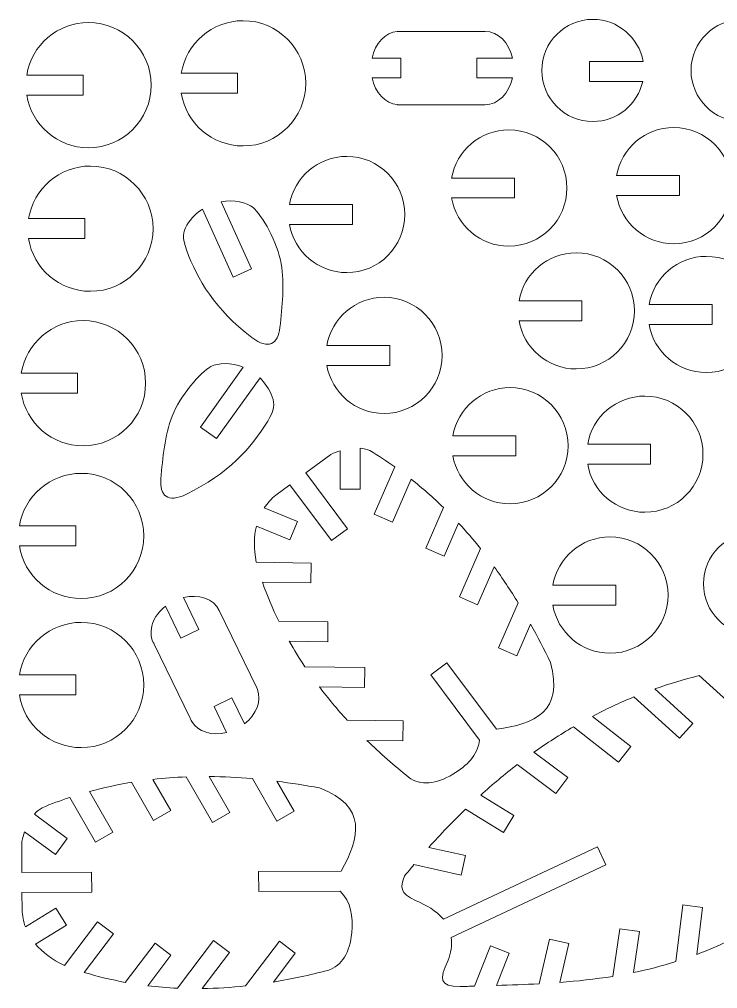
# Model space of a CAD drawing. Header units: centimetres. Extents: x -44 to 217, y -20 to 184.
# Drawn here: x 91.8 to 161.4, y 87.1 to 183.7 of the extents above; entities that cross this region are included whole.
import ezdxf

# ---------------------------------------------------------------- set-up
doc = ezdxf.new("R2010")
doc.units = ezdxf.units.CM
doc.header["$MEASUREMENT"] = 0
doc.layers.add('Layer 1', color=7, linetype='Continuous')

msp = doc.modelspace()

# ---------------------------------------------------------------- linework, layer by layer
at = {"layer": 'Layer 1', "lineweight": 9}
for points, knots in [([(153.96527, 179.54237), (153.53891, 181.92319), (151.45713, 183.73083), (148.95385, 183.73083), (148.95385, 183.73083), (146.14244, 183.73083), (143.86245, 181.45084), (143.86245, 178.63936), (143.86245, 178.63936), (143.86245, 175.82794), (146.14244, 173.54795), (148.95385, 173.54795)], [0.571428571, 0.571428571, 0.571428571, 0.571428571, 0.714285714, 0.714285714, 0.714285714, 0.714285714, 0.857142857, 0.857142857, 0.857142857, 0.857142857, 1, 1, 1, 1]), ([(168.8509, 179.54237), (168.42454, 181.92319), (166.34276, 183.73083), (163.83949, 183.73083), (163.83949, 183.73083), (161.02807, 183.73083), (158.74808, 181.45084), (158.74808, 178.63936), (158.74808, 178.63936), (158.74808, 175.82794), (161.02807, 173.54795), (163.83949, 173.54795)], [0.571428571, 0.571428571, 0.571428571, 0.571428571, 0.714285714, 0.714285714, 0.714285714, 0.714285714, 0.857142857, 0.857142857, 0.857142857, 0.857142857, 1, 1, 1, 1]), ([(92.50216, 178.18452), (92.98618, 181.15065), (95.56033, 183.41543), (98.66322, 183.41543), (98.66322, 183.41543), (102.11075, 183.41543), (104.90652, 180.61973), (104.90652, 177.17214), (104.90652, 177.17214), (104.90652, 173.72454), (102.11075, 170.92865), (98.66322, 170.92865)], [0.571428571, 0.571428571, 0.571428571, 0.571428571, 0.714285714, 0.714285714, 0.714285714, 0.714285714, 0.857142857, 0.857142857, 0.857142857, 0.857142857, 1, 1, 1, 1]), ([(107.91203, 178.36797), (108.39606, 181.3341), (110.97021, 183.59888), (114.0731, 183.59888), (114.0731, 183.59888), (117.52063, 183.59888), (120.31639, 180.80318), (120.31639, 177.35559), (120.31639, 177.35559), (120.31639, 173.90799), (117.52063, 171.1121), (114.0731, 171.1121)], [0.571428571, 0.571428571, 0.571428571, 0.571428571, 0.714285714, 0.714285714, 0.714285714, 0.714285714, 0.857142857, 0.857142857, 0.857142857, 0.857142857, 1, 1, 1, 1]), ([(140.93243, 179.87547), (140.59882, 181.41017), (139.51216, 182.53506), (138.22319, 182.53506), (138.22319, 182.53506), (138.1604, 182.53506), (138.09799, 182.53224), (138.03621, 182.52698)], [0.789473684, 0.789473684, 0.789473684, 0.789473684, 0.842105263, 0.842105263, 0.842105263, 0.842105263, 0.894736842, 0.894736842, 0.894736842, 0.894736842]), ([(140.57707, 161.12493), (143.77579, 161.12493), (146.36983, 163.71896), (146.36983, 166.91761), (146.36983, 166.91761), (146.36983, 170.11633), (143.77579, 172.71037), (140.57707, 172.71037), (140.57707, 172.71037), (137.71748, 172.71037), (135.3416, 170.63692), (134.86989, 167.91184)], [0, 0, 0, 0, 0.142857143, 0.142857143, 0.142857143, 0.142857143, 0.285714286, 0.285714286, 0.285714286, 0.285714286, 0.428571429, 0.428571429, 0.428571429, 0.428571429]), ([(157.02762, 161.36508), (160.22634, 161.36508), (162.82037, 163.95911), (162.82037, 167.15777), (162.82037, 167.15777), (162.82037, 170.35649), (160.22634, 172.95052), (157.02762, 172.95052), (157.02762, 172.95052), (154.16803, 172.95052), (151.79215, 170.87708), (151.32044, 168.15199)], [0, 0, 0, 0, 0.142857143, 0.142857143, 0.142857143, 0.142857143, 0.285714286, 0.285714286, 0.285714286, 0.285714286, 0.428571429, 0.428571429, 0.428571429, 0.428571429]), ([(124.40953, 158.48323), (127.60825, 158.48323), (130.20228, 161.07727), (130.20228, 164.27592), (130.20228, 164.27592), (130.20228, 167.47464), (127.60825, 170.06867), (124.40953, 170.06867), (124.40953, 170.06867), (121.54994, 170.06867), (119.17406, 167.99523), (118.70235, 165.27015)], [0, 0, 0, 0, 0.142857143, 0.142857143, 0.142857143, 0.142857143, 0.285714286, 0.285714286, 0.285714286, 0.285714286, 0.428571429, 0.428571429, 0.428571429, 0.428571429]), ([(92.68561, 163.87534), (93.16963, 166.84148), (95.74378, 169.10626), (98.84667, 169.10626), (98.84667, 169.10626), (102.2942, 169.10626), (105.08997, 166.31056), (105.08997, 162.86296), (105.08997, 162.86296), (105.08997, 159.41537), (102.2942, 156.61947), (98.84667, 156.61947)], [0.571428571, 0.571428571, 0.571428571, 0.571428571, 0.714285714, 0.714285714, 0.714285714, 0.714285714, 0.857142857, 0.857142857, 0.857142857, 0.857142857, 1, 1, 1, 1]), ([(147.30138, 148.87708), (150.5001, 148.87708), (153.09414, 151.47111), (153.09414, 154.66976), (153.09414, 154.66976), (153.09414, 157.86848), (150.5001, 160.46251), (147.30138, 160.46251), (147.30138, 160.46251), (144.4418, 160.46251), (142.06591, 158.38907), (141.5942, 155.66399)], [0, 0, 0, 0, 0.142857143, 0.142857143, 0.142857143, 0.142857143, 0.285714286, 0.285714286, 0.285714286, 0.285714286, 0.428571429, 0.428571429, 0.428571429, 0.428571429]), ([(160.2697, 148.51684), (163.46841, 148.51684), (166.06245, 151.11088), (166.06245, 154.30953), (166.06245, 154.30953), (166.06245, 157.50825), (163.46841, 160.10228), (160.2697, 160.10228), (160.2697, 160.10228), (157.41011, 160.10228), (155.03423, 158.02884), (154.56251, 155.30376)], [0, 0, 0, 0, 0.142857143, 0.142857143, 0.142857143, 0.142857143, 0.285714286, 0.285714286, 0.285714286, 0.285714286, 0.428571429, 0.428571429, 0.428571429, 0.428571429]), ([(128.13192, 144.43423), (131.33063, 144.43423), (133.92467, 147.02826), (133.92467, 150.22692), (133.92467, 150.22692), (133.92467, 153.42563), (131.33063, 156.01967), (128.13192, 156.01967), (128.13192, 156.01967), (125.27233, 156.01967), (122.89645, 153.94622), (122.42473, 151.22114)], [0, 0, 0, 0, 0.142857143, 0.142857143, 0.142857143, 0.142857143, 0.285714286, 0.285714286, 0.285714286, 0.285714286, 0.428571429, 0.428571429, 0.428571429, 0.428571429]), ([(91.9518, 148.46547), (92.43583, 151.4316), (95.00998, 153.69638), (98.11287, 153.69638), (98.11287, 153.69638), (101.5604, 153.69638), (104.35616, 150.90068), (104.35616, 147.45309), (104.35616, 147.45309), (104.35616, 144.00549), (101.5604, 141.2096), (98.11287, 141.2096)], [0.571428571, 0.571428571, 0.571428571, 0.571428571, 0.714285714, 0.714285714, 0.714285714, 0.714285714, 0.857142857, 0.857142857, 0.857142857, 0.857142857, 1, 1, 1, 1]), ([(140.69715, 135.42845), (143.89587, 135.42845), (146.4899, 138.02249), (146.4899, 141.22114), (146.4899, 141.22114), (146.4899, 144.41986), (143.89587, 147.01389), (140.69715, 147.01389), (140.69715, 147.01389), (137.83756, 147.01389), (135.46168, 144.94045), (134.98997, 142.21537)], [0, 0, 0, 0, 0.142857143, 0.142857143, 0.142857143, 0.142857143, 0.285714286, 0.285714286, 0.285714286, 0.285714286, 0.428571429, 0.428571429, 0.428571429, 0.428571429]), ([(154.14577, 134.58792), (157.34449, 134.58792), (159.93852, 137.18195), (159.93852, 140.3806), (159.93852, 140.3806), (159.93852, 143.57932), (157.34449, 146.17336), (154.14577, 146.17336), (154.14577, 146.17336), (151.28618, 146.17336), (148.9103, 144.09991), (148.43859, 141.37483)], [0, 0, 0, 0, 0.142857143, 0.142857143, 0.142857143, 0.142857143, 0.285714286, 0.285714286, 0.285714286, 0.285714286, 0.428571429, 0.428571429, 0.428571429, 0.428571429]), ([(91.76835, 133.23904), (92.25238, 136.20517), (94.82653, 138.46996), (97.92942, 138.46996), (97.92942, 138.46996), (101.37695, 138.46996), (104.17271, 135.67425), (104.17271, 132.22666), (104.17271, 132.22666), (104.17271, 128.77906), (101.37695, 125.98317), (97.92942, 125.98317)], [0.571428571, 0.571428571, 0.571428571, 0.571428571, 0.714285714, 0.714285714, 0.714285714, 0.714285714, 0.857142857, 0.857142857, 0.857142857, 0.857142857, 1, 1, 1, 1]), ([(170.08342, 128.36482), (169.65706, 130.74565), (167.57528, 132.55328), (165.07201, 132.55328), (165.07201, 132.55328), (162.26059, 132.55328), (159.9806, 130.27329), (159.9806, 127.46181), (159.9806, 127.46181), (159.9806, 124.65039), (162.26059, 122.3704), (165.07201, 122.3704)], [0.571428571, 0.571428571, 0.571428571, 0.571428571, 0.714285714, 0.714285714, 0.714285714, 0.714285714, 0.857142857, 0.857142857, 0.857142857, 0.857142857, 1, 1, 1, 1]), ([(150.66354, 120.53891), (153.86226, 120.53891), (156.45629, 123.13294), (156.45629, 126.3316), (156.45629, 126.3316), (156.45629, 129.53031), (153.86226, 132.12435), (150.66354, 132.12435), (150.66354, 132.12435), (147.80395, 132.12435), (145.42807, 130.05091), (144.95636, 127.32582)], [0, 0, 0, 0, 0.142857143, 0.142857143, 0.142857143, 0.142857143, 0.285714286, 0.285714286, 0.285714286, 0.285714286, 0.428571429, 0.428571429, 0.428571429, 0.428571429]), ([(91.76835, 118.37951), (92.25238, 121.34565), (94.82653, 123.61043), (97.92942, 123.61043), (97.92942, 123.61043), (101.37695, 123.61043), (104.17271, 120.81473), (104.17271, 117.36713), (104.17271, 117.36713), (104.17271, 113.91954), (101.37695, 111.12364), (97.92942, 111.12364)], [0.571428571, 0.571428571, 0.571428571, 0.571428571, 0.714285714, 0.714285714, 0.714285714, 0.714285714, 0.857142857, 0.857142857, 0.857142857, 0.857142857, 1, 1, 1, 1])]:
    msp.add_open_spline(points, degree=3, knots=knots, dxfattribs=at)
for points in [[(129.45591, 182.52685), (128.25033, 182.42345), (127.25206, 181.33468), (126.93474, 179.87547)], [(129.45725, 182.52698), (129.45725, 182.52698), (129.45591, 182.52698), (129.45591, 182.52698)], [(129.45591, 182.52698), (129.45591, 182.52698), (129.45591, 182.52685), (129.45591, 182.52685)], [(129.64398, 182.53506), (129.58118, 182.53506), (129.51902, 182.53224), (129.45725, 182.52698)], [(129.8307, 182.52698), (129.76893, 182.53224), (129.70677, 182.53506), (129.64398, 182.53506)], [(138.03621, 182.52698), (138.03621, 182.52698), (129.8307, 182.52698), (129.8307, 182.52698)], [(126.93474, 179.87547), (126.93474, 179.87547), (129.8162, 179.87547), (129.8162, 179.87547)], [(129.8162, 179.87547), (129.8162, 179.87547), (129.8162, 177.88702), (129.8162, 177.88702)], [(137.39568, 177.88702), (137.39568, 177.88702), (137.39568, 179.87547), (137.39568, 179.87547)], [(137.39568, 179.87547), (137.39568, 179.87547), (140.93243, 179.87547), (140.93243, 179.87547)], [(148.6255, 177.55392), (148.6255, 177.55392), (148.6255, 179.54237), (148.6255, 179.54237)], [(148.6255, 179.54237), (148.6255, 179.54237), (153.96527, 179.54237), (153.96527, 179.54237)], [(98.11845, 178.18452), (98.11845, 178.18452), (92.50216, 178.18452), (92.50216, 178.18452)], [(98.11845, 176.18439), (98.11845, 176.18439), (98.11845, 178.18452), (98.11845, 178.18452)], [(113.52833, 178.36797), (113.52833, 178.36797), (107.91203, 178.36797), (107.91203, 178.36797)], [(113.52833, 176.36784), (113.52833, 176.36784), (113.52833, 178.36797), (113.52833, 178.36797)], [(129.8162, 177.88702), (129.8162, 177.88702), (126.93487, 177.88702), (126.93487, 177.88702)], [(126.93487, 177.88702), (127.25231, 176.42794), (128.25052, 175.33929), (129.45591, 175.23589)], [(140.9323, 177.88702), (140.9323, 177.88702), (137.39568, 177.88702), (137.39568, 177.88702)], [(138.22319, 175.22749), (139.51203, 175.22749), (140.5985, 176.35251), (140.9323, 177.88702)], [(153.92884, 177.55392), (153.92884, 177.55392), (148.6255, 177.55392), (148.6255, 177.55392)], [(148.95385, 173.54795), (151.39279, 173.54795), (153.43134, 175.26386), (153.92884, 177.55392)], [(98.66322, 170.92865), (95.55167, 170.92865), (92.97162, 173.20594), (92.49805, 176.18439)], [(92.49805, 176.18439), (92.49805, 176.18439), (98.11845, 176.18439), (98.11845, 176.18439)], [(114.0731, 171.1121), (110.96155, 171.1121), (108.3815, 173.38939), (107.90793, 176.36784)], [(107.90793, 176.36784), (107.90793, 176.36784), (113.52833, 176.36784), (113.52833, 176.36784)], [(129.45591, 175.23589), (129.45591, 175.23589), (129.45591, 175.22749), (129.45591, 175.22749)], [(129.45591, 175.22749), (129.45591, 175.22749), (129.64398, 175.22749), (129.64398, 175.22749)], [(129.64398, 175.22749), (129.64398, 175.22749), (138.22319, 175.22749), (138.22319, 175.22749)], [(151.32044, 168.15199), (151.32044, 168.15199), (157.59452, 168.15199), (157.59452, 168.15199)], [(157.59452, 168.15199), (157.59452, 168.15199), (157.59452, 166.16354), (157.59452, 166.16354)], [(134.86989, 167.91184), (134.86989, 167.91184), (141.14398, 167.91184), (141.14398, 167.91184)], [(141.14398, 167.91184), (141.14398, 167.91184), (141.14398, 165.92339), (141.14398, 165.92339)], [(115.07149, 164.96758), (114.40639, 165.49452), (113.17092, 165.7756), (111.8831, 165.54597)], [(111.8831, 165.54597), (111.8831, 165.54597), (114.90325, 158.85828), (114.90325, 158.85828)], [(118.70235, 165.27015), (118.70235, 165.27015), (124.97643, 165.27015), (124.97643, 165.27015)], [(124.97643, 165.27015), (124.97643, 165.27015), (124.97643, 163.28169), (124.97643, 163.28169)], [(141.14398, 165.92339), (141.14398, 165.92339), (134.86983, 165.92339), (134.86983, 165.92339)], [(134.86983, 165.92339), (135.34135, 163.19824), (137.71742, 161.12493), (140.57707, 161.12493)], [(157.59452, 166.16354), (157.59452, 166.16354), (151.32037, 166.16354), (151.32037, 166.16354)], [(151.32037, 166.16354), (151.79189, 163.4384), (154.16797, 161.36508), (157.02762, 161.36508)], [(110.02948, 164.81915), (109.44616, 164.44096), (108.90851, 163.91588), (108.4738, 163.21377)], [(113.09099, 158.03981), (113.09099, 158.03981), (110.02948, 164.81915), (110.02948, 164.81915)], [(117.86925, 159.37207), (117.53134, 161.43294), (115.93782, 164.28124), (115.07149, 164.96758)], [(98.3019, 163.87534), (98.3019, 163.87534), (92.68561, 163.87534), (92.68561, 163.87534)], [(98.3019, 161.87522), (98.3019, 161.87522), (98.3019, 163.87534), (98.3019, 163.87534)], [(108.4738, 163.21377), (108.05405, 162.5357), (107.97855, 161.9899), (108.43205, 160.75007)], [(124.97643, 163.28169), (124.97643, 163.28169), (118.70228, 163.28169), (118.70228, 163.28169)], [(118.70228, 163.28169), (119.1738, 160.55655), (121.54988, 158.48323), (124.40953, 158.48323)], [(98.84667, 156.61947), (95.73512, 156.61947), (93.15507, 158.89677), (92.6815, 161.87522)], [(92.6815, 161.87522), (92.6815, 161.87522), (98.3019, 161.87522), (98.3019, 161.87522)], [(108.43205, 160.75007), (109.52409, 157.7647), (111.25103, 154.82954), (114.94622, 152.02275)], [(114.90325, 158.85828), (114.90325, 158.85828), (113.09099, 158.03981), (113.09099, 158.03981)], [(117.74398, 153.02493), (117.98862, 155.12685), (118.21158, 157.28387), (117.86925, 159.37207)], [(141.5942, 155.66399), (141.5942, 155.66399), (147.86829, 155.66399), (147.86829, 155.66399)], [(147.86829, 155.66399), (147.86829, 155.66399), (147.86829, 153.67554), (147.86829, 153.67554)], [(154.56251, 155.30376), (154.56251, 155.30376), (160.8366, 155.30376), (160.8366, 155.30376)], [(160.8366, 155.30376), (160.8366, 155.30376), (160.8366, 153.3153), (160.8366, 153.3153)], [(147.86829, 153.67554), (147.86829, 153.67554), (141.59414, 153.67554), (141.59414, 153.67554)], [(141.59414, 153.67554), (142.06566, 150.95039), (144.44173, 148.87708), (147.30138, 148.87708)], [(114.94622, 152.02275), (116.63031, 150.74359), (117.54782, 151.33968), (117.74398, 153.02493)], [(160.8366, 153.3153), (160.8366, 153.3153), (154.56245, 153.3153), (154.56245, 153.3153)], [(154.56245, 153.3153), (155.03397, 150.59016), (157.41004, 148.51684), (160.2697, 148.51684)], [(122.42473, 151.22114), (122.42473, 151.22114), (128.69882, 151.22114), (128.69882, 151.22114)], [(128.69882, 151.22114), (128.69882, 151.22114), (128.69882, 149.23269), (128.69882, 149.23269)], [(107.0053, 144.17688), (107.74173, 146.13115), (109.86405, 148.61062), (110.8484, 149.11325)], [(114.0883, 149.05353), (114.0883, 149.05353), (109.81242, 143.0901), (109.81242, 143.0901)], [(110.8484, 149.11325), (111.60414, 149.49914), (112.87072, 149.53185), (114.0883, 149.05353)], [(128.69882, 149.23269), (128.69882, 149.23269), (122.42467, 149.23269), (122.42467, 149.23269)], [(122.42467, 149.23269), (122.89619, 146.50754), (125.27226, 144.43423), (128.13192, 144.43423)], [(97.56809, 148.46547), (97.56809, 148.46547), (91.9518, 148.46547), (91.9518, 148.46547)], [(97.56809, 146.46534), (97.56809, 146.46534), (97.56809, 148.46547), (97.56809, 148.46547)], [(111.42839, 141.93134), (111.42839, 141.93134), (115.76283, 147.97656), (115.76283, 147.97656)], [(115.76283, 147.97656), (116.26046, 147.49106), (116.68439, 146.87053), (116.97258, 146.09664)], [(98.11287, 141.2096), (95.00132, 141.2096), (92.42127, 143.48689), (91.9477, 146.46534)], [(91.9477, 146.46534), (91.9477, 146.46534), (97.56809, 146.46534), (97.56809, 146.46534)], [(116.97258, 146.09664), (117.25084, 145.3493), (117.21761, 144.79933), (116.52922, 143.67284)], [(105.88035, 137.92897), (106.05373, 140.03795), (106.25911, 142.19677), (107.0053, 144.17688)], [(116.52922, 143.67284), (114.87162, 140.9604), (112.60139, 138.42198), (108.42653, 136.39638)], [(109.81242, 143.0901), (109.81242, 143.0901), (111.42839, 141.93134), (111.42839, 141.93134)], [(134.98997, 142.21537), (134.98997, 142.21537), (141.26405, 142.21537), (141.26405, 142.21537)], [(141.26405, 142.21537), (141.26405, 142.21537), (141.26405, 140.22692), (141.26405, 140.22692)], [(148.43859, 141.37483), (148.43859, 141.37483), (154.71267, 141.37483), (154.71267, 141.37483)], [(154.71267, 141.37483), (154.71267, 141.37483), (154.71267, 139.38638), (154.71267, 139.38638)], [(122.81235, 140.36361), (122.81235, 140.36361), (120.33031, 138.51838), (120.33031, 138.51838)], [(123.76303, 140.71216), (123.46502, 140.62217), (123.14847, 140.50729), (122.81235, 140.36361)], [(123.77098, 136.8908), (123.77098, 136.8908), (123.76303, 140.71216), (123.76303, 140.71216)], [(126.72531, 140.73275), (126.44519, 140.84795), (126.12268, 140.93141), (125.75097, 140.96393)], [(125.75097, 140.96393), (125.75097, 140.96393), (125.75943, 136.89504), (125.75943, 136.89504)], [(129.19369, 139.1137), (128.40203, 139.67496), (127.58022, 140.2155), (126.72531, 140.73275)], [(141.26405, 140.22692), (141.26405, 140.22692), (134.9899, 140.22692), (134.9899, 140.22692)], [(134.9899, 140.22692), (135.46142, 137.50177), (137.8375, 135.42845), (140.69715, 135.42845)], [(154.71267, 139.38638), (154.71267, 139.38638), (148.43852, 139.38638), (148.43852, 139.38638)], [(148.43852, 139.38638), (148.91004, 136.66123), (151.28612, 134.58792), (154.14577, 134.58792)], [(120.33031, 138.51838), (120.33031, 138.51838), (124.48868, 132.94879), (124.48868, 132.94879)], [(127.14263, 134.40658), (127.14263, 134.40658), (129.19369, 139.1137), (129.19369, 139.1137)], [(108.42653, 136.39638), (106.52384, 135.47323), (105.74141, 136.23808), (105.88035, 137.92897)], [(118.73391, 137.33217), (118.73391, 137.33217), (117.34898, 136.30299), (117.34898, 136.30299)], [(122.89523, 131.75873), (122.89523, 131.75873), (118.73391, 137.33217), (118.73391, 137.33217)], [(130.82974, 137.89035), (130.82974, 137.89035), (128.96566, 133.61223), (128.96566, 133.61223)], [(134.0577, 135.05514), (133.04436, 136.04385), (131.97104, 136.99067), (130.82974, 137.89035)], [(117.34898, 136.30299), (116.8865, 135.93083), (116.49542, 135.50799), (116.17913, 135.03192)], [(125.75943, 136.89504), (125.75943, 136.89504), (123.77098, 136.8908), (123.77098, 136.8908)], [(116.17913, 135.03192), (116.17913, 135.03192), (119.49202, 133.67804), (119.49202, 133.67804)], [(128.96566, 133.61223), (128.96566, 133.61223), (127.14263, 134.40658), (127.14263, 134.40658)], [(132.29805, 131.01672), (132.29805, 131.01672), (134.0577, 135.05514), (134.0577, 135.05514)], [(119.49202, 133.67804), (119.49202, 133.67804), (118.73987, 131.83724), (118.73987, 131.83724)], [(135.55636, 133.51633), (135.55636, 133.51633), (134.12108, 130.22236), (134.12108, 130.22236)], [(137.7366, 130.97701), (137.04353, 131.84686), (136.31793, 132.69407), (135.55636, 133.51633)], [(97.38464, 133.23904), (97.38464, 133.23904), (91.76835, 133.23904), (91.76835, 133.23904)], [(97.38464, 131.23891), (97.38464, 131.23891), (97.38464, 133.23904), (97.38464, 133.23904)], [(115.39722, 133.20331), (115.15392, 132.17291), (115.14353, 130.97708), (115.38554, 129.60177)], [(118.73987, 131.83724), (118.73987, 131.83724), (115.39722, 133.20331), (115.39722, 133.20331)], [(124.48868, 132.94879), (124.48868, 132.94879), (122.89523, 131.75873), (122.89523, 131.75873)], [(97.92942, 125.98317), (94.81787, 125.98317), (92.23782, 128.26046), (91.76425, 131.23891)], [(91.76425, 131.23891), (91.76425, 131.23891), (97.38464, 131.23891), (97.38464, 131.23891)], [(134.12108, 130.22236), (134.12108, 130.22236), (132.29805, 131.01672), (132.29805, 131.01672)], [(135.64083, 126.16733), (135.64083, 126.16733), (137.7366, 130.97701), (137.7366, 130.97701)], [(115.38554, 129.60177), (115.38554, 129.60177), (120.85456, 129.52486), (120.85456, 129.52486)], [(120.85456, 129.52486), (120.85456, 129.52486), (120.82672, 127.53654), (120.82672, 127.53654)], [(139.1146, 129.1613), (139.1146, 129.1613), (137.46386, 125.37297), (137.46386, 125.37297)], [(141.50171, 125.56482), (140.75071, 126.79472), (139.95777, 127.99555), (139.1146, 129.1613)], [(120.82672, 127.53654), (120.82672, 127.53654), (116.00453, 127.60434), (116.00453, 127.60434)], [(116.00453, 127.60434), (116.4799, 126.26367), (117.02371, 124.97297), (117.63083, 123.7282)], [(144.95636, 127.32582), (144.95636, 127.32582), (151.23044, 127.32582), (151.23044, 127.32582)], [(151.23044, 127.32582), (151.23044, 127.32582), (151.23044, 125.33737), (151.23044, 125.33737)], [(111.69138, 124.80395), (111.12922, 125.96367), (109.64295, 126.45058), (108.11652, 126.08163)], [(108.11652, 126.08163), (108.11652, 126.08163), (109.65918, 122.89921), (109.65918, 122.89921)], [(137.46386, 125.37297), (137.46386, 125.37297), (135.64083, 126.16733), (135.64083, 126.16733)], [(106.32711, 125.21434), (105.09164, 124.24475), (104.55347, 122.77624), (105.11569, 121.61633)], [(107.86989, 122.03185), (107.86989, 122.03185), (106.32711, 125.21434), (106.32711, 125.21434)], [(115.43365, 117.08394), (115.43365, 117.08394), (111.69138, 124.80395), (111.69138, 124.80395)], [(139.54859, 121.08253), (139.54859, 121.08253), (141.50171, 125.56482), (141.50171, 125.56482)], [(151.23044, 125.33737), (151.23044, 125.33737), (144.95629, 125.33737), (144.95629, 125.33737)], [(144.95629, 125.33737), (145.42781, 122.61223), (147.80389, 120.53891), (150.66354, 120.53891)], [(117.63083, 123.7282), (117.63083, 123.7282), (122.54038, 123.65918), (122.54038, 123.65918)], [(109.65918, 122.89921), (109.65918, 122.89921), (107.86989, 122.03185), (107.86989, 122.03185)], [(122.54038, 123.65918), (122.54038, 123.65918), (122.51255, 121.67085), (122.51255, 121.67085)], [(142.74423, 123.4382), (142.74423, 123.4382), (141.37162, 120.28817), (141.37162, 120.28817)], [(144.73968, 119.61755), (144.10613, 120.91312), (143.44353, 122.18843), (142.74423, 123.4382)], [(105.11569, 121.61633), (105.14308, 121.55982), (105.17284, 121.50491), (105.20453, 121.45161)], [(105.20453, 121.45161), (105.20453, 121.45161), (108.78381, 114.0679), (108.78381, 114.0679)], [(122.51255, 121.67085), (122.51255, 121.67085), (118.68368, 121.72467), (118.68368, 121.72467)], [(118.68368, 121.72467), (119.17393, 120.85572), (119.69574, 120.00985), (120.24731, 119.18548)], [(141.37162, 120.28817), (141.37162, 120.28817), (139.54859, 121.08253), (139.54859, 121.08253)], [(120.24731, 119.18548), (120.24731, 119.18548), (126.20703, 119.10171), (126.20703, 119.10171)], [(126.20703, 119.10171), (126.20703, 119.10171), (126.17919, 117.11338), (126.17919, 117.11338)], [(132.81049, 118.37688), (132.81049, 118.37688), (134.40395, 119.56694), (134.40395, 119.56694)], [(134.40395, 119.56694), (134.40395, 119.56694), (139.33788, 112.95867), (139.33788, 112.95867)], [(139.33788, 112.95867), (143.14629, 113.44417), (146.06726, 114.69619), (144.73968, 119.61755)], [(97.38464, 118.37951), (97.38464, 118.37951), (91.76835, 118.37951), (91.76835, 118.37951)], [(97.38464, 116.37939), (97.38464, 116.37939), (97.38464, 118.37951), (97.38464, 118.37951)], [(137.66418, 111.87605), (137.66418, 111.87605), (132.81049, 118.37688), (132.81049, 118.37688)], [(155.12031, 116.96951), (156.56771, 117.48323), (158.04853, 117.92762), (159.56296, 118.29786)], [(159.56296, 118.29786), (159.56296, 118.29786), (163.74475, 114.52409), (163.74475, 114.52409)], [(115.51569, 116.91473), (115.51569, 116.91473), (115.43365, 117.08394), (115.43365, 117.08394)], [(126.17919, 117.11338), (126.17919, 117.11338), (121.68073, 117.17663), (121.68073, 117.17663)], [(121.68073, 117.17663), (122.5502, 116.03102), (123.47804, 114.92807), (124.45834, 113.86316)], [(158.93301, 113.52884), (158.93301, 113.52884), (155.12031, 116.96951), (155.12031, 116.96951)], [(97.92942, 111.12364), (94.81787, 111.12364), (92.23782, 113.40094), (91.76425, 116.37939)], [(91.76425, 116.37939), (91.76425, 116.37939), (97.38464, 116.37939), (97.38464, 116.37939)], [(111.17605, 115.21146), (111.17605, 115.21146), (112.9654, 116.07881), (112.9654, 116.07881)], [(112.9654, 116.07881), (112.9654, 116.07881), (114.22223, 113.48606), (114.22223, 113.48606)], [(114.22223, 113.48606), (115.3967, 114.40819), (115.9409, 115.78125), (115.50812, 116.91107)], [(115.50812, 116.91107), (115.50812, 116.91107), (115.51569, 116.91473), (115.51569, 116.91473)], [(148.90318, 114.2416), (150.24789, 114.94905), (151.62512, 115.59446), (153.03538, 116.17246)], [(153.03538, 116.17246), (153.03538, 116.17246), (157.60087, 112.05251), (157.60087, 112.05251)], [(112.43301, 112.61858), (112.43301, 112.61858), (111.17605, 115.21146), (111.17605, 115.21146)], [(108.78381, 114.0679), (108.806, 114.01005), (108.83057, 113.95289), (108.85796, 113.89638)], [(152.74475, 111.23513), (152.74475, 111.23513), (148.90318, 114.2416), (148.90318, 114.2416)], [(108.85796, 113.89638), (108.88535, 113.83987), (108.91505, 113.78516), (108.94667, 113.73185)], [(108.94667, 113.73185), (108.94667, 113.73185), (108.94731, 113.73064), (108.94731, 113.73064)], [(108.94731, 113.73064), (108.94731, 113.73064), (108.94738, 113.7307), (108.94738, 113.7307)], [(108.94738, 113.7307), (109.5663, 112.691), (110.9815, 112.26758), (112.43301, 112.61858)], [(124.45834, 113.86316), (124.45834, 113.86316), (130.04224, 113.78464), (130.04224, 113.78464)], [(130.04224, 113.78464), (130.04224, 113.78464), (130.01441, 111.79632), (130.01441, 111.79632)], [(143.08124, 110.6586), (144.35847, 111.56438), (145.66925, 112.41133), (147.01402, 113.19504)], [(147.01402, 113.19504), (147.01402, 113.19504), (151.51934, 109.66899), (151.51934, 109.66899)], [(157.60087, 112.05251), (157.60087, 112.05251), (158.93301, 113.52884), (158.93301, 113.52884)], [(130.01441, 111.79632), (130.01441, 111.79632), (126.42063, 111.84686), (126.42063, 111.84686)], [(126.42063, 111.84686), (127.73076, 110.57079), (129.11601, 109.34956), (130.56444, 108.174)], [(134.9942, 108.46931), (136.4214, 109.3137), (137.43641, 110.35681), (137.65206, 111.86547)], [(137.65206, 111.86547), (137.65206, 111.86547), (137.66418, 111.87605), (137.66418, 111.87605)], [(151.51934, 109.66899), (151.51934, 109.66899), (152.74475, 111.23513), (152.74475, 111.23513)], [(146.4543, 108.14257), (146.4543, 108.14257), (143.08124, 110.6586), (143.08124, 110.6586)], [(137.76912, 106.39221), (138.94936, 107.45661), (140.16277, 108.46919), (141.4094, 109.42512)], [(141.4094, 109.42512), (141.4094, 109.42512), (145.26553, 106.54879), (145.26553, 106.54879)], [(115.00042, 108.02916), (113.56476, 108.15386), (112.12762, 108.22749), (110.68901, 108.23994)], [(110.68901, 108.23994), (110.68901, 108.23994), (112.76033, 104.66418), (112.76033, 104.66418)], [(130.56444, 108.174), (131.82512, 107.28452), (133.30023, 107.46713), (134.9942, 108.46931)], [(102.94449, 107.66341), (101.54744, 107.43378), (100.14859, 107.13108), (98.74738, 106.74565)], [(105.15264, 103.85168), (105.15264, 103.85168), (102.94449, 107.66341), (102.94449, 107.66341)], [(108.40979, 108.20716), (107.29837, 108.16495), (106.18593, 108.08311), (105.07226, 107.95751)], [(105.07226, 107.95751), (105.07226, 107.95751), (106.87335, 104.84847), (106.87335, 104.84847)], [(111.03961, 103.66739), (111.03961, 103.66739), (108.40979, 108.20716), (108.40979, 108.20716)], [(117.45122, 103.79844), (117.45122, 103.79844), (115.00042, 108.02916), (115.00042, 108.02916)], [(121.70927, 107.10947), (120.29035, 107.36765), (118.8706, 107.59042), (117.44956, 107.76848)], [(117.44956, 107.76848), (117.44956, 107.76848), (119.17194, 104.79523), (119.17194, 104.79523)], [(145.26553, 106.54879), (145.26553, 106.54879), (146.4543, 108.14257), (146.4543, 108.14257)], [(98.74738, 106.74565), (98.74738, 106.74565), (101.08657, 102.70767), (101.08657, 102.70767)], [(123.86745, 98.81114), (125.73506, 102.16553), (126.45918, 105.25995), (121.70927, 107.10947)], [(141.07515, 104.34693), (141.07515, 104.34693), (137.76912, 106.39221), (137.76912, 106.39221)], [(96.79208, 106.15379), (95.87072, 105.84917), (94.94815, 105.50806), (94.02467, 105.12647)], [(99.36585, 101.71088), (99.36585, 101.71088), (96.79208, 106.15379), (96.79208, 106.15379)], [(94.02467, 105.12647), (93.76579, 104.96919), (93.50735, 104.75899), (93.26072, 104.479)], [(93.26072, 104.479), (93.26072, 104.479), (96.54192, 102.07284), (96.54192, 102.07284)], [(106.87335, 104.84847), (106.87335, 104.84847), (105.15264, 103.85168), (105.15264, 103.85168)], [(112.76033, 104.66418), (112.76033, 104.66418), (111.03961, 103.66739), (111.03961, 103.66739)], [(119.17194, 104.79523), (119.17194, 104.79523), (117.45122, 103.79844), (117.45122, 103.79844)], [(132.58965, 101.16688), (133.77425, 102.49632), (134.99773, 103.77156), (136.26091, 104.98695)], [(136.26091, 104.98695), (136.26091, 104.98695), (140.02871, 102.65578), (140.02871, 102.65578)], [(140.02871, 102.65578), (140.02871, 102.65578), (141.07515, 104.34693), (141.07515, 104.34693)], [(92.28452, 102.72903), (92.18028, 102.4357), (92.08503, 102.11274), (92.00139, 101.75687)], [(95.36617, 100.46931), (95.36617, 100.46931), (92.28452, 102.72903), (92.28452, 102.72903)], [(101.08657, 102.70767), (101.08657, 102.70767), (99.36585, 101.71088), (99.36585, 101.71088)], [(92.00139, 101.75687), (92.00139, 101.75687), (92.01524, 98.66412), (92.01524, 98.66412)], [(96.54192, 102.07284), (96.54192, 102.07284), (95.36617, 100.46931), (95.36617, 100.46931)], [(136.24154, 100.35591), (136.24154, 100.35591), (132.58965, 101.16688), (132.58965, 101.16688)], [(149.40825, 101.2341), (149.40825, 101.2341), (134.04353, 94.01293), (134.04353, 94.01293)], [(150.25411, 99.43474), (150.25411, 99.43474), (149.40825, 101.2341), (149.40825, 101.2341)], [(135.8103, 98.41479), (135.8103, 98.41479), (136.24154, 100.35591), (136.24154, 100.35591)], [(92.01524, 98.66412), (92.01524, 98.66412), (98.96579, 98.70947), (98.96579, 98.70947)], [(98.96579, 98.70947), (98.96579, 98.70947), (98.97906, 96.72069), (98.97906, 96.72069)], [(115.62069, 98.75732), (115.62069, 98.75732), (123.86745, 98.81114), (123.86745, 98.81114)], [(115.63391, 96.76854), (115.63391, 96.76854), (115.62069, 98.75732), (115.62069, 98.75732)], [(130.16963, 98.3128), (130.48073, 98.6985), (130.79523, 99.07983), (131.11223, 99.4579)], [(131.11223, 99.4579), (131.11223, 99.4579), (135.8103, 98.41479), (135.8103, 98.41479)], [(134.81992, 92.18092), (134.81992, 92.18092), (150.25411, 99.43474), (150.25411, 99.43474)], [(131.28163, 95.88663), (129.67214, 96.59023), (129.73589, 97.25649), (130.16963, 98.3128)], [(98.97906, 96.72069), (98.97906, 96.72069), (92.02364, 96.67528), (92.02364, 96.67528)], [(92.02364, 96.67528), (92.02364, 96.67528), (92.03102, 94.94982), (92.03102, 94.94982)], [(123.74667, 96.82146), (123.74667, 96.82146), (115.63391, 96.76854), (115.63391, 96.76854)], [(123.74795, 96.80543), (123.74795, 96.80543), (123.74667, 96.82146), (123.74667, 96.82146)], [(124.90632, 92.65135), (125.07278, 94.30126), (124.83487, 95.73711), (123.74795, 96.80543)], [(134.04353, 94.01293), (133.35148, 94.86393), (132.28779, 95.4468), (131.28163, 95.88663)], [(92.03102, 94.94982), (92.05642, 94.35674), (92.16495, 93.79106), (92.36072, 93.25411)], [(92.36072, 93.25411), (92.36072, 93.25411), (95.4155, 95.11871), (95.4155, 95.11871)], [(95.4155, 95.11871), (95.4155, 95.11871), (96.45161, 93.4214), (96.45161, 93.4214)], [(157.92422, 95.44026), (157.92422, 95.44026), (157.23519, 89.7892), (157.23519, 89.7892)], [(159.89766, 95.19901), (159.89766, 95.19901), (157.92422, 95.44026), (157.92422, 95.44026)], [(159.32614, 90.51088), (159.32614, 90.51088), (159.89766, 95.19901), (159.89766, 95.19901)], [(96.26239, 89.39491), (96.26239, 89.39491), (99.56758, 93.75283), (99.56758, 93.75283)], [(99.56758, 93.75283), (99.56758, 93.75283), (101.15206, 92.55129), (101.15206, 92.55129)], [(96.45161, 93.4214), (96.45161, 93.4214), (93.36938, 91.54007), (93.36938, 91.54007)], [(151.63679, 93.07034), (151.63679, 93.07034), (150.94532, 88.31781), (150.94532, 88.31781)], [(153.60414, 92.78343), (153.60414, 92.78343), (151.63679, 93.07034), (151.63679, 93.07034)], [(153.00959, 88.69632), (153.00959, 88.69632), (153.60414, 92.78343), (153.60414, 92.78343)], [(101.15206, 92.55129), (101.15206, 92.55129), (98.23775, 88.70876), (98.23775, 88.70876)], [(107.53256, 87.13237), (107.53256, 87.13237), (111.13429, 91.88137), (111.13429, 91.88137)], [(111.13429, 91.88137), (111.13429, 91.88137), (112.71877, 90.67983), (112.71877, 90.67983)], [(114.31524, 87.36675), (114.31524, 87.36675), (117.6899, 91.81627), (117.6899, 91.81627)], [(117.6899, 91.81627), (117.6899, 91.81627), (119.27432, 90.61473), (119.27432, 90.61473)], [(122.51716, 88.90947), (123.98099, 89.39709), (124.7087, 90.69311), (124.90632, 92.65135)], [(134.51652, 89.9223), (134.81928, 90.59876), (134.92351, 91.41242), (134.81992, 92.18092)], [(144.63686, 92.03949), (144.63686, 92.03949), (143.5865, 87.57894), (143.5865, 87.57894)], [(146.57201, 91.58272), (146.57201, 91.58272), (144.63686, 92.03949), (144.63686, 92.03949)], [(163.04468, 92.12627), (161.79349, 91.50671), (160.55456, 90.97265), (159.32614, 90.51088)], [(93.36938, 91.54007), (94.05482, 90.73314), (95.01152, 90.01563), (96.26239, 89.39491)], [(102.32319, 87.7196), (102.32319, 87.7196), (105.29029, 91.63173), (105.29029, 91.63173)], [(105.29029, 91.63173), (105.29029, 91.63173), (106.8747, 90.43019), (106.8747, 90.43019)], [(138.75809, 91.3579), (138.75809, 91.3579), (137.16367, 87.3427), (137.16367, 87.3427)], [(140.60568, 90.62307), (140.60568, 90.62307), (138.75809, 91.3579), (138.75809, 91.3579)], [(145.66033, 87.7112), (145.66033, 87.7112), (146.57201, 91.58272), (146.57201, 91.58272)], [(106.8747, 90.43019), (106.8747, 90.43019), (104.56078, 87.37919), (104.56078, 87.37919)], [(112.71877, 90.67983), (112.71877, 90.67983), (110.0001, 87.09523), (110.0001, 87.09523)], [(119.27432, 90.61473), (119.27432, 90.61473), (117.10241, 87.75103), (117.10241, 87.75103)], [(135.72961, 87.29395), (133.59927, 87.34821), (133.6375, 87.95847), (134.51652, 89.9223)], [(139.32967, 87.40966), (139.32967, 87.40966), (140.60568, 90.62307), (140.60568, 90.62307)], [(117.10241, 87.75103), (118.90684, 88.04917), (120.71165, 88.44039), (122.51716, 88.90947)], [(157.23519, 89.7892), (155.81473, 89.34199), (154.40716, 88.98439), (153.00959, 88.69632)], [(98.23775, 88.70876), (99.59914, 88.29645), (100.96091, 87.96893), (102.32319, 87.7196)], [(150.94532, 88.31781), (149.17175, 88.03147), (147.41203, 87.84295), (145.66033, 87.7112)], [(104.56078, 87.37919), (105.55116, 87.2586), (106.54167, 87.17714), (107.53256, 87.13237)], [(110.0001, 87.09523), (111.43814, 87.11595), (112.87643, 87.20896), (114.31524, 87.36675)], [(137.16367, 87.3427), (136.6858, 87.32749), (136.20793, 87.31146), (135.72961, 87.29395)], [(143.5865, 87.57894), (142.16502, 87.50299), (140.74725, 87.45386), (139.32967, 87.40966)]]:
    msp.add_open_spline(points, degree=3, dxfattribs=at)

doc.saveas('drawing.dxf')
